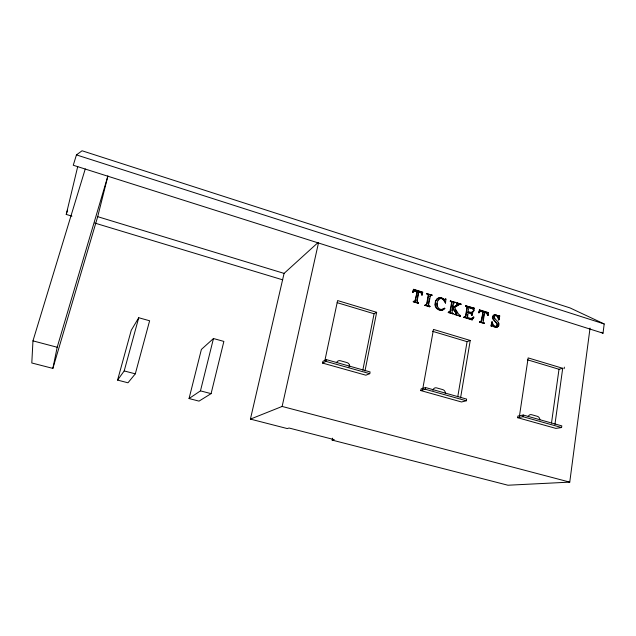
<?xml version="1.0" encoding="UTF-8"?>
<svg xmlns="http://www.w3.org/2000/svg" width="636" height="636" viewBox="0 0 636 636"><rect width="100%" height="100%" fill="white"/><g stroke="black" fill="none" stroke-linecap="round" stroke-linejoin="round"><path stroke-width="0.95" d="M85.264 168.914L32.961 340.872L31.8 362.981L52.867 368.395L97.698 216.669L107.897 176.077M453.237 303.205L455.352 302.307L450.296 301.035L451.616 302.37L449.779 312.26L450.383 311.664L451.894 303.38L451.997 302.187L451.011 301.289M430.564 295.335L431.582 295.541L432.003 295.025L426.875 293.729L428.203 295.088L426.716 303.762L426.279 305.018L424.729 305.336L429.515 306.806L429.944 306.298L428.545 305.264L430.469 295.327L429.658 296.766M427.575 293.983L428.561 294.897L428.457 296.09L427.082 303.579L426.279 305.018M436.868 303.149L436.86 306.059M439.619 298.705C443.133 297.227 444.413 302.06 445.502 303.094L445.947 299.095L444.461 299.779L445.661 299.007M488.114 315.337L487.192 313.23L484.258 312.363C486.842 311.799 486.993 315.225 488.114 315.337L488.44 312.618L479.671 309.891L478.701 312.705L479.401 312.626L480.299 311.219M474.082 310.789L473.097 308.619L468.629 307.395L472.699 308.802L473.685 310.964L474.384 308.237L465.655 305.821L466.967 307.403L465.592 315.766L465.202 316.974L463.684 317.324L472.047 319.9L473.868 317.125L471.348 318.716L469.622 318.493M603.023 333.2L604.2 323.955L569.991 307.904L82.052 150.772L76.447 154.906L73.259 165.249L603.023 333.2L601.274 332.27M332.564 438.164L332.167 440.096L507.941 485.228L569.753 482.128L590.041 328.073M561.572 427.535L561.795 425.874L523.237 415.03L517.903 416.039L517.648 417.693L555.888 428.402L561.572 427.535L522.991 416.699L517.648 417.693M417.494 297.203L418.496 291.876L421.127 292.958L422.058 295.104L422.312 293.268M422.058 295.104L422.797 292.155L413.654 289.3L412.653 292.178L413.32 292.083L413.885 290.954M554.942 424.387L562.709 368.3L528.15 357.901L519.389 416.453M564.132 368.729L564.347 367.147M551.499 423.027L559.004 369.27L562.709 368.3M522.991 416.699L523.237 415.03M498.656 319.972L499.705 315.861L499.069 319.805C497.694 319.677 498.195 315.13 495.245 315.591M492.033 325.529L491.079 326.03L491.723 322.102C493.019 322.404 492.828 326.904 495.881 326.411M491.079 326.03L492.137 321.935M483.153 311.72L480.919 321.824L481.698 320.472L483.153 311.72L480.768 311.099L479.52 311.688L479.003 312.801M482.97 320.139L483.94 314.303M484.664 312.189L483.129 321.824L484.409 323.414L479.433 322.166L480.88 321.872M484.004 323.573L484.465 323.088M466.323 400.791L466.609 399.09L425.516 387.531L421.088 388.874L420.778 390.568L461.505 401.976L466.323 400.791L425.214 389.24L420.778 390.568M479.433 322.166L479.886 321.681M457.753 396.785L467.078 341.675L470.243 340.475L460.567 397.913M472.254 313.23L472.922 311.449L472.246 315.456C471.324 314.987 470.505 311.918 467.754 312.554L471.459 313.572L471.896 314.208L471.546 315.536M467.102 316.354L467.428 314.454M468.144 312.379L467.579 317.467L471.181 318.596L473.55 317.03M467.858 311.942L469.026 307.22M460.074 316.211L460.512 315.71L460.074 316.211L454.883 314.613L455.32 314.112C458.477 313.874 452.594 308.897 452.784 307.586L452.029 312.499L453.333 313.842L448.261 312.578L448.698 312.077L449.7 312.276M463.684 317.324L465.806 316.434L467.365 307.228L466.379 306.083M466.045 305.638L465.6 306.139M455.996 305.495L457.483 304.127L456.576 303.332L457.022 302.823L461.021 304.072L459.152 304.612M457.022 302.823L456.576 303.332M454.883 314.613L455.32 314.112M460.575 304.572L461.021 304.072M451.91 310.559L452.236 308.699M452.594 306.687L452.904 304.922M457.212 303.221C459.351 305.057 453.444 306.441 452.435 307.562L453.619 303.022L455.352 302.307M452.951 314.017L453.388 313.516M448.261 312.578L448.698 312.077M450.678 300.844L450.24 301.353M425.214 389.24L425.516 387.531M422.67 389.319L433.482 329.416L470.243 340.475M429.515 306.806L429.944 306.298M431.582 295.541L432.003 295.025M424.729 305.336L426.637 304.835M427.233 293.538L426.812 294.055M428.282 304.247L429.316 298.634M418.043 303.277L418.456 302.76L418.043 303.277L413.265 301.806L413.678 301.289L414.72 301.488M413.265 301.806L413.678 301.289M417.272 291.193L414.831 301.464L415.602 300.081L417.272 291.193L414.29 290.66L412.971 292.274M416.834 300.756L417.16 298.976M421.748 295.009L422.05 293.705L421.485 292.759L418.846 291.678L417.081 301.464L418.456 302.76M369.755 373.666L370.096 371.933L326.363 359.626L322.921 361.335L322.547 363.069L365.867 375.2L369.755 373.666L325.99 361.383L322.547 363.069M362.814 370.144L374.087 313.755L376.655 312.316L364.953 371.09M52.867 368.395L57.184 347.248L107.858 176.077M349.061 367.083L349.45 365.151M324.813 360.835L337.605 300.566L376.655 312.316M325.99 361.383L326.363 359.626M478.701 312.705L479.671 309.891M317.976 242.61L284.077 273.393L250.417 419.108L282.13 406.444L318.477 242.92M71.932 216.153L66.239 214.427L77.751 166.457M412.653 292.178L413.654 289.3M211.088 393.644L223.872 341.421L213.465 338.527L201.389 349.426L189.051 398.549L199.02 401.125L211.088 393.644L200.467 390.87L189.051 398.549M200.467 390.87L213.465 338.527M498.409 325.656L498.576 324.996M135.309 373.841L149.619 320.767L138.735 317.738L131.27 330.227L117.581 380.097L127.979 382.785L135.309 373.841L124.195 370.939L117.581 380.097M124.195 370.939L138.735 317.738M66.239 214.427L67.615 209.928M472.922 311.449L471.022 312.84M472.62 311.354L471.522 312.761M493.79 316.855L494.053 316.195C496.318 313.993 499.3 317.205 498.775 319.709L498.354 319.876M452.84 308.5C452.745 309.629 457.92 314.192 454.939 314.287M472.047 319.9L473.868 317.125M491.382 326.125L492.375 325.465L495.134 326.991L497.026 327.071M499.403 315.766L498.711 316.362L499.705 315.861M437.958 300.128C440.438 296.241 445.478 299.596 445.502 303.094M439.102 299.047C435.422 302.251 436.924 310.67 442.743 309.374M498.115 326.212L497.177 327.023M443.236 309.088L444.834 308.357L442.736 309.923M444.834 308.357C442.656 311.274 438.069 310.742 436.137 307.856A6.201 5.478 62.6 0 1 434.937 304.668L435.493 300.995L436.821 299.095A5.97 5.271 62.6 0 1 438.792 298.006A6.122 5.406 62.6 0 1 441.002 297.91M495.007 315.591L494.466 316.028C493.305 319.836 500.468 321.347 498.823 325.497C497.511 328.311 493.798 327.333 491.97 325.632M444.612 308.11L441.289 309.74M458.357 304.97L454.446 307.434L458.429 313.93L460.512 315.71M454.716 307.204L459.534 304.429L460.965 304.398M452.816 307.387L454.112 306.647M496.191 326.427C501.057 323.136 489.513 319.503 493.663 315.321A3.601 3.116 65.3 0 1 495.834 314.709L498.759 316.251L496.899 315.4M417.16 301.981L417.152 302.561L418.098 302.943M445.947 299.095L445.28 299.19M481.317 321.657L479.488 321.848M415.181 301.281L413.328 301.48M455.622 314.359L456.195 314.065M474.384 308.237L465.655 305.821M488.027 312.793L488.44 312.618M487.407 315.416L487.812 315.241M450.153 312.085L448.316 312.252M430.103 295.517L431.542 295.223M491.723 322.102L492.431 322.031M413.941 290.859L416.922 291.383M332.167 440.096L334.234 439.635L289.046 428.02L287.257 428.569L250.417 419.108M442.489 309.994L439.722 309.931L436.503 307.673A6.201 5.478 62.6 0 1 435.31 304.485L435.859 300.812L437.194 298.904A5.97 5.279 62.6 0 1 439.166 297.815A6.129 5.406 62.6 0 1 441.376 297.72L444.834 299.588M491.62 325.688L492.375 325.465M471.92 312.594L468.247 311.767M498.346 316.418L499.125 316.195M480.363 311.274L482.748 311.894M496.04 315.019L495.42 314.884A3.601 3.108 65.3 0 0 493.25 315.488C489.442 319.709 499.133 322.237 496.533 326.236L494.665 326.451L492.574 324.837M32.961 340.872L57.184 347.248M282.13 406.444L569.753 482.128M337.175 302.68L374.087 313.755M432.424 331.269L467.078 341.675M527.427 359.793L559.004 369.27M94.716 223.037L282.694 279.84M97.698 216.669L284.077 273.393M429.578 306.48L428.282 305.741M453.007 313.691L451.958 313.222M484.06 323.255L483.145 322.881M413.623 301.615L418.393 303.086M425.094 305.153L429.88 306.624M448.634 312.395L453.333 313.842M455.265 314.438L460.456 316.036M464.073 317.149L472.445 319.725M479.838 322.007L484.409 323.414M468.653 312.189L470.235 312.681M413.305 289.499L422.439 292.345M426.875 293.729L431.947 295.35M450.296 301.035L455.297 302.625M456.632 303.006L460.631 304.254M479.274 310.066L487.152 312.522M76.447 154.906L604.2 323.955M441.766 298.093L444.008 299.437M459.423 315.512L460.13 315.885M494.681 318.898L493.79 317.372M455.002 309.175L457.356 313.079M498.123 322.714L498.616 324.304M492.216 324.01L492.018 322.198M432.901 390.353A3.498 3.124 71 0 1 436.606 387.888L442.815 389.645A3.49 3.116 71.3 0 1 445.383 393.406M349.673 366.487A3.585 3.323 65.9 0 0 347.018 362.6L340.419 360.739A3.585 3.339 65.3 0 0 336.516 362.782M528.238 416.715A3.411 2.918 73.5 0 1 531.553 414.688L537.38 416.334A3.403 2.91 73.6 0 1 539.861 419.983"/></g></svg>
